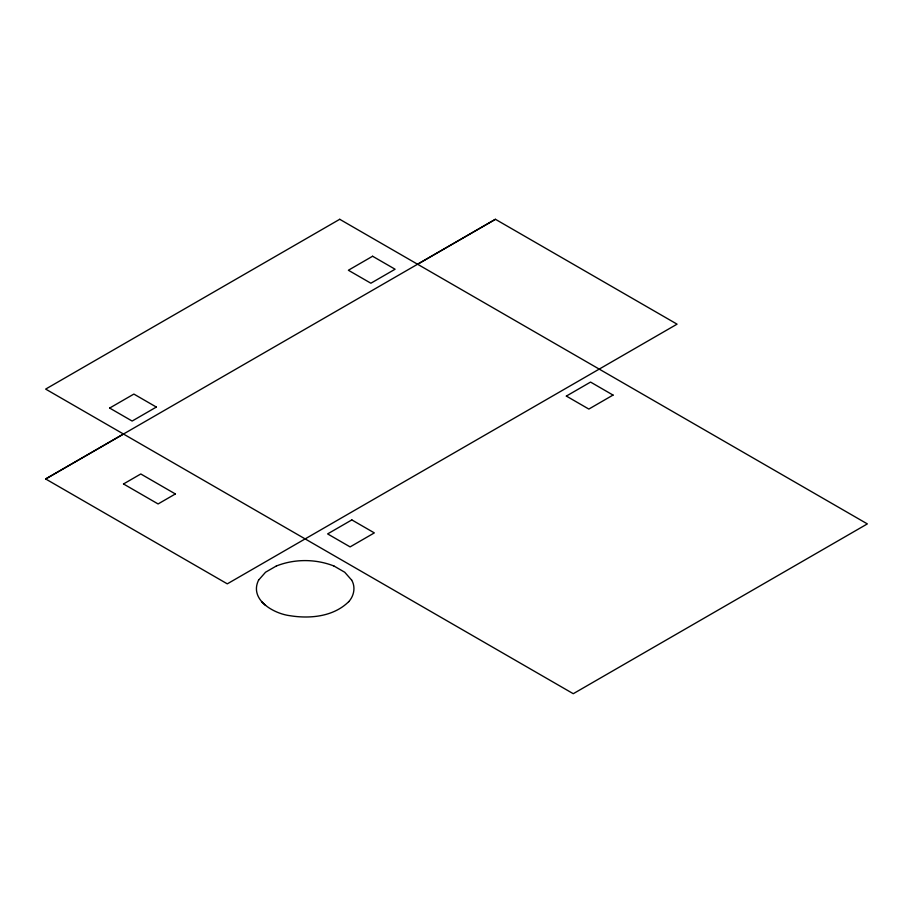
<?xml version="1.0" encoding="UTF-8"?>
<svg xmlns="http://www.w3.org/2000/svg" width="913" height="913" viewBox="0 0 913 913"><rect width="100%" height="100%" fill="white"/><g stroke="black" fill="none" stroke-linecap="round" stroke-linejoin="round"><path stroke-width="1.37" d="M258.596 580.097C248.952 599.601 273.66 613.684 290.014 615.704C310.123 618.968 333.633 616.663 348.732 601.644M258.596 580.109L265.546 572.223L276.377 565.969M348.732 601.667C354.05 595.915 355.762 587.013 351.665 580.097M109.651 408.065L133.88 394.074L156.363 407.072M156.363 407.05L132.145 421.053L109.651 408.054M495.428 219.291L45.65 478.96L227.291 583.852L677.058 324.161L495.428 219.291L417.572 264.256M45.65 478.983L123.495 434.04M123.495 483.97L140.796 473.973L175.387 493.967M175.387 493.944L158.097 503.953L123.495 483.958M566.345 396.082L590.563 382.079L613.057 395.089M613.057 395.067L588.839 409.07L566.345 396.071M276.377 565.992C294.614 558.756 315.647 558.836 333.896 565.992M333.896 565.969L344.715 572.234L351.665 580.109M261.54 601.644L265.546 605.433M339.727 219.291L45.65 389.098L573.273 693.709L867.35 523.902L339.727 219.291M372.595 256.245L348.378 270.248L370.872 283.224L395.089 269.221L372.595 256.245M351.836 519.908L327.619 533.911L350.113 546.898L374.33 532.895L351.836 519.908"/></g></svg>
